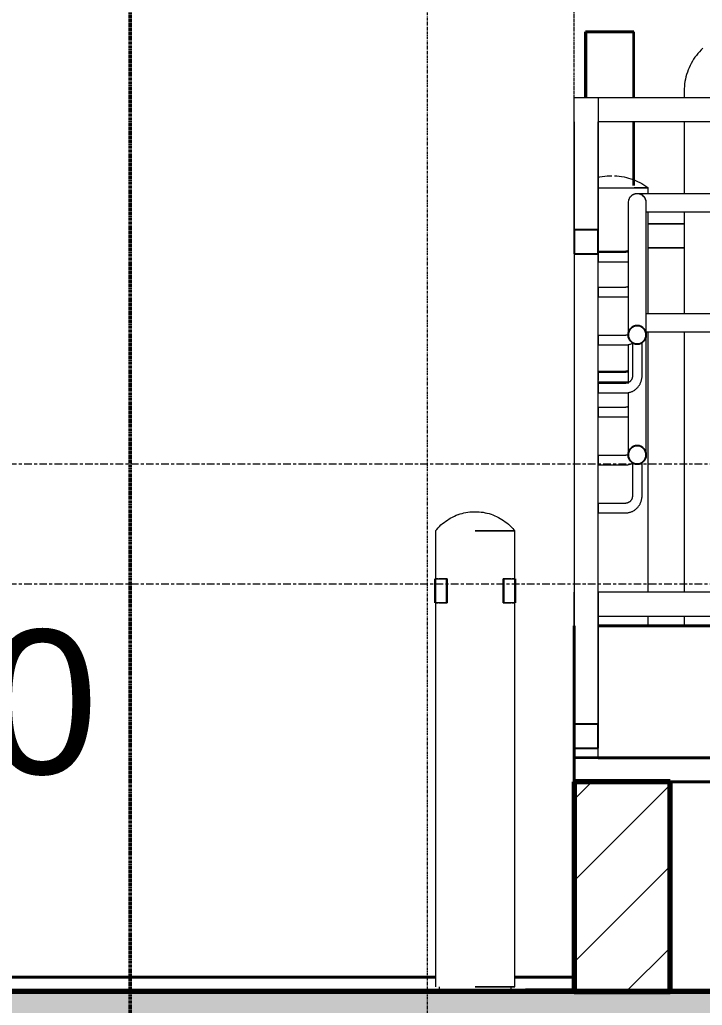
# Model space of a CAD drawing. Header units: millimetres. Extents: x -187664 to 435448, y -313239 to 299894.
# Drawn here: x 123719 to 125141, y -295025 to -292972 of the extents above; entities that cross this region are included whole.
import ezdxf

# ---------------------------------------------------------------- set-up
doc = ezdxf.new("R2010")
doc.units = ezdxf.units.MM
for name, pattern in [('Centre', [31.75, 6.35, -4.7625, 15.875, -4.7625]), ('DPA_Grid _ Level 100', [10, 5.5, -1.6, 1.3, -1.6]), ('DPA_Hidden 50', [3, 2, -1])]:
    doc.linetypes.add(name, pattern=pattern)
for name, color, linetype, lineweight in [('A-ANNO-SYMB', 7, 'Continuous', 9), ('A-DETL', 7, 'Continuous', 70), ('A-FLOR-E', 7, 'Continuous', 35), ('A-FLOR-FNSH', 7, 'Continuous', 70), ('A-FLOR-HRAL', 7, 'Continuous', 25), ('A-FLOR-LEVL', 7, 'Continuous', 35), ('A-FLOR-LEVL-E', 7, 'Continuous', 35), ('A-FLOR-PATT', 7, 'Continuous', 70), ('A-GENM', 7, 'Continuous', 9), ('A-GLAZ-CURT', 7, 'Continuous', 9), ('A-GLAZ-CWMG', 7, 'Continuous', 35), ('A-WALL', 7, 'Continuous', 35), ('A-WALL-PATT', 7, 'Continuous', 35), ('E-LITE-EQPM', 7, 'Continuous', 35), ('G-ANNO-SPOR', 7, 'Continuous', 9), ('S-GRID', 7, 'Continuous', 0), ('WALL-E', 7, 'Continuous', 35)]:
    doc.layers.add(name, color=color, linetype=linetype, lineweight=lineweight)
doc.styles.add('Arial_2', font='arial.ttf', dxfattribs={"height": 300})
pattern_1 = [(50, (108217.3, -305821.75), (728.737, -63.756), [76.2, -838.2]), (355, (108217.3, -305821.75), (-140.972, 764.228), [60.96, -670.56]), (100.451, (108278, -305827.1), (587.77, 700.467), [64.76, -712.36]), (46.184, (108217.3, -305618.55), (1084.316, -168.17), [114.3, -1257.3]), (96.636, (108307.7, -305632.6), (949.61, 989.71), [97.14, -1068.54]), (351.184, (108217.3, -305618.6), (949.62, 989.7), [91.44, -1005.84]), (21, (108318.9, -305669.35), (606.458, -409.06), [76.2, -838.2]), (326, (108318.9, -305669.35), (247.208, 736.753), [60.96, -670.56]), (71.451, (108369.44, -305703.44), (853.668, 327.685), [64.76, -712.36]), (37.5, (108217.3, -305821.75), (12.3547, 338.22), [33.528, -628.904, 33.528, -647.192, -673.1]), (37.5, (108217.3, -305821.75), (12.3547, 338.22), [-1343.152, 33.528, -639.572]), (7.5, (108217.3, -305821.75), (267.279, 400.722), [33.528, -354.584, 33.528, -613.664, -256.54]), (7.5, (108217.3, -305821.75), (267.279, 400.722), [-1035.304, 33.528, -223.012]), (327.5, (107990.73, -305821.75), (542.3633, -22.9153), [33.528, -220.472, 33.528, -758.952, -1051.56]), (327.5, (107990.73, -305821.75), (542.3633, -22.9153), [-1046.48, 33.528, -1018.032]), (317.5, (107889.13, -305821.75), (592.517, 101.707), [33.528, -296.672, 33.528, -492.76, -746.76]), (317.5, (107889.13, -305821.75), (592.517, 101.707), [-856.488, 33.528, -713.232])]

# ---------------------------------------------------------------- blocks, each defined once
blk = doc.blocks.new('ACM_Handhole - ACM_Handhole-V255-2120-01 ENTRANCE 1 SECTION A')
at = {"layer": 'E-LITE-EQPM', "color": 7, "lineweight": 20}
for p, q in [((-858783.7, 101450), (-858657.9, 101450)), ((-858657.9, 101450), (-858723.7, 101450)), ((-858718.7, 101450), (-858657.9, 101450)), ((-858507.9, 101450), (-858398.7, 101450)), ((-858507.9, 101450), (-858333.7, 101450)), ((-858393.7, 101450), (-858507.9, 101450))]:
    blk.add_line(p, q, dxfattribs=at)
blk = doc.blocks.new('ACM_Handhole - ACM_Handhole-11640632-2120-01 ENTRANCE 1 SECTION A')
at = {"layer": 'E-LITE-EQPM', "color": 7, "lineweight": 20}
for p, q in [((-893383.5, 101450), (-893833.5, 101450)), ((-893833.5, 101450), (-893383.5, 101450)), ((-893773.5, 101450), (-893443.5, 101450)), ((-893443.5, 101450), (-893773.5, 101450)), ((-893448.5, 101450), (-893768.5, 101450)), ((-893768.5, 101450), (-893448.5, 101450))]:
    blk.add_line(p, q, dxfattribs=at)
blk = doc.blocks.new('PPL-C-AECM-1-PP19-EE-M3-0001_rvt-1-2120-01 ENTRANCE 1 SECTION A')
at = {"layer": 'E-LITE-EQPM', "color": 7, "lineweight": 20}
for name, p in [('ACM_Handhole - ACM_Handhole-11640632-2120-01 ENTRANCE 1 SECTION A', (34325.9, 0)), ('ACM_Handhole - ACM_Handhole-11640632-2120-01 ENTRANCE 1 SECTION A', (34325.9, 0)), ('ACM_Handhole - ACM_Handhole-V255-2120-01 ENTRANCE 1 SECTION A', (0, 0))]:
    blk.add_blockref(name, p, dxfattribs=at)
blk = doc.blocks.new('Ramp - Ramp-6647670-2120-01 ENTRANCE 1 SECTION A')
at = {"layer": 'A-FLOR-LEVL', "color": 7}
for p, q in [((-856476.2, 101937.4), (-858376.2, 101937.4)), ((-858376.2, 101937.4), (-858376.2, 101887.4)), ((-858376.2, 101887.4), (-856476.2, 101887.4))]:
    blk.add_line(p, q, dxfattribs=at)
at = {"layer": 'A-FLOR-LEVL-E', "color": 7}
for p, q in [((-858376.2, 102212.4), (-858376.2, 101937.4)), ((-858376.2, 102162.4), (-858376.2, 102212.4)), ((-856601.2, 102212.4), (-858326.2, 102212.4)), ((-858326.2, 102212.4), (-856601.2, 102212.4)), ((-858376.2, 101887.4), (-858376.2, 101937.4)), ((-858326.2, 101937.4), (-857892.4, 101937.4)), ((-856476.2, 101887.2), (-858176.8, 101887.2))]:
    blk.add_line(p, q, dxfattribs=at)
blk = doc.blocks.new('Railing - RL7_Baluster Post-12396229-2120-01 ENTRANCE 1 SECTION A')
at = {"layer": 'A-FLOR-HRAL', "color": 7, "lineweight": 9}
for p, q in [((-858376.2, 102987.4), (-858326.2, 102987.4)), ((-858376.2, 102987.4), (-858376.2, 101887.4)), ((-858326.2, 101937.4), (-858326.2, 102987.4)), ((-858326.2, 102707.4), (-858326.2, 102716.1)), ((-858326.2, 102716.1), (-858326.2, 102707.4)), ((-858326.2, 102707.4), (-858326.2, 102698.7)), ((-858326.2, 102698.7), (-858326.2, 102707.4)), ((-858326.2, 102457.4), (-858326.2, 102466.1)), ((-858326.2, 102466.1), (-858326.2, 102457.4)), ((-858326.2, 102457.4), (-858326.2, 102448.7)), ((-858326.2, 102448.7), (-858326.2, 102457.4)), ((-858326.2, 101887.4), (-858376.2, 101887.4))]:
    blk.add_line(p, q, dxfattribs=at)
at = {"layer": 'A-FLOR-HRAL', "color": 7, "lineweight": 9, "flags": 128}
for points in [[(-858255.2, 102732.4), (-858255.2, 102731.8), (-858255.2, 102731.2), (-858255.3, 102730.6), (-858255.4, 102730), (-858255.5, 102729.4), (-858255.6, 102728.8), (-858255.8, 102728.3)], [(-858236.3, 102723.7), (-858236, 102725.1), (-858235.7, 102726.5), (-858235.5, 102727.8), (-858235.3, 102729.2), (-858235.2, 102730.6), (-858235.2, 102732), (-858235.2, 102732.4)], [(-858263.7, 102718.9), (-858264.2, 102718.7), (-858264.8, 102718.4), (-858265.3, 102718.2), (-858265.9, 102718), (-858266.5, 102717.9), (-858267, 102717.7), (-858267.6, 102717.6), (-858268.2, 102717.5), (-858268.8, 102717.5), (-858269.4, 102717.4), (-858270, 102717.4), (-858270.2, 102717.4)], [(-858256.9, 102725.5), (-858257.2, 102725), (-858257.5, 102724.4), (-858257.8, 102723.9), (-858258.2, 102723.4), (-858258.5, 102723), (-858258.9, 102722.5), (-858259.3, 102722.1)], [(-858240.7, 102713.5), (-858240, 102714.7), (-858239.3, 102715.9), (-858238.7, 102717.2), (-858238.1, 102718.4), (-858237.6, 102719.7), (-858237.1, 102721), (-858236.7, 102722.4), (-858236.5, 102722.8)], [(-858270.2, 102697.4), (-858268.8, 102697.4), (-858267.4, 102697.5), (-858266, 102697.7), (-858264.6, 102697.9), (-858263.2, 102698.1), (-858261.9, 102698.4), (-858260.5, 102698.8), (-858259.2, 102699.2), (-858257.9, 102699.6), (-858256.6, 102700.2), (-858255.3, 102700.7), (-858254, 102701.4), (-858252.8, 102702), (-858251.6, 102702.7), (-858250.4, 102703.5), (-858249.3, 102704.3), (-858248.2, 102705.2), (-858247.1, 102706.1)], [(-858263.7, 102468.9), (-858264.2, 102468.7), (-858264.8, 102468.4), (-858265.3, 102468.2), (-858265.9, 102468), (-858266.5, 102467.9), (-858267, 102467.7), (-858267.6, 102467.6), (-858268.2, 102467.5), (-858268.8, 102467.5), (-858269.4, 102467.4), (-858270, 102467.4), (-858270.2, 102467.4)], [(-858256.9, 102475.5), (-858257.2, 102475), (-858257.5, 102474.4), (-858257.8, 102473.9), (-858258.2, 102473.4), (-858258.5, 102473), (-858258.9, 102472.5), (-858259.3, 102472.1)], [(-858255.2, 102482.4), (-858255.2, 102481.8), (-858255.2, 102481.2), (-858255.3, 102480.6), (-858255.4, 102480), (-858255.5, 102479.4), (-858255.6, 102478.8), (-858255.8, 102478.3)], [(-858240.7, 102463.5), (-858240, 102464.7), (-858239.3, 102465.9), (-858238.7, 102467.2), (-858238.1, 102468.4), (-858237.6, 102469.7), (-858237.1, 102471)], [(-858237.1, 102471), (-858236.7, 102472.4), (-858236.3, 102473.7), (-858236, 102475.1), (-858235.7, 102476.5), (-858235.5, 102477.8), (-858235.3, 102479.2), (-858235.2, 102480.6), (-858235.2, 102482), (-858235.2, 102482.4)], [(-858270.2, 102447.4), (-858268.8, 102447.4), (-858267.4, 102447.5), (-858266, 102447.7), (-858264.6, 102447.9), (-858263.2, 102448.1), (-858261.9, 102448.4), (-858260.5, 102448.8), (-858259.2, 102449.2), (-858257.9, 102449.6), (-858256.6, 102450.2), (-858255.3, 102450.7), (-858254, 102451.4), (-858252.8, 102452), (-858251.6, 102452.7), (-858250.4, 102453.5), (-858249.3, 102454.3), (-858248.2, 102455.2), (-858247.1, 102456.1)]]:
    blk.add_lwpolyline(points, dxfattribs=at)
blk = doc.blocks.new('Railing - RL7_Baluster Post-V16-2120-01 ENTRANCE 1 SECTION A')
at = {"layer": 'A-FLOR-HRAL', "color": 7, "lineweight": 9}
for p, q in [((-858376.2, 103260.3), (-858376.2, 102160.3)), ((-858326.2, 102208.2), (-858326.2, 103260.3)), ((-858270.2, 102990.3), (-858326.2, 102990.3)), ((-858326.2, 102980.3), (-858326.2, 102989)), ((-858326.2, 102989), (-858326.2, 102980.3)), ((-858326.2, 102980.3), (-858326.2, 102975.3)), ((-858326.2, 102975.3), (-858326.2, 102980.3)), ((-858326.2, 102974.6), (-858326.2, 102971.7)), ((-858326.2, 102971.7), (-858326.2, 102974.6)), ((-858326.2, 102970.3), (-858270.2, 102970.3)), ((-858270.2, 102740.3), (-858326.2, 102740.3)), ((-858326.2, 102730.3), (-858326.2, 102739)), ((-858326.2, 102739), (-858326.2, 102730.3)), ((-858326.2, 102730.3), (-858326.2, 102723.2)), ((-858326.2, 102723.2), (-858326.2, 102730.3)), ((-858326.2, 102720.3), (-858270.2, 102720.3))]:
    blk.add_line(p, q, dxfattribs=at)
at = {"layer": 'A-FLOR-HRAL', "color": 7, "lineweight": 9, "flags": 128}
for points in [[(-858264.2, 102991.6), (-858264.8, 102991.3), (-858265.3, 102991.1), (-858265.9, 102991), (-858266.5, 102990.8), (-858267, 102990.7), (-858267.6, 102990.5), (-858268.2, 102990.4), (-858268.8, 102990.4), (-858269.4, 102990.3), (-858270, 102990.3), (-858270.2, 102990.3)], [(-858270.2, 102970.3), (-858268.8, 102970.3), (-858267.4, 102970.4), (-858266, 102970.6), (-858264.6, 102970.8)], [(-858264.2, 102741.6), (-858264.8, 102741.3), (-858265.3, 102741.1), (-858265.9, 102741), (-858266.5, 102740.8), (-858267, 102740.7), (-858267.6, 102740.5), (-858268.2, 102740.4), (-858268.8, 102740.4), (-858269.4, 102740.3), (-858270, 102740.3), (-858270.2, 102740.3)], [(-858270.2, 102720.3), (-858268.8, 102720.3), (-858267.4, 102720.4), (-858266, 102720.6), (-858264.6, 102720.8)]]:
    blk.add_lwpolyline(points, dxfattribs=at)
blk = doc.blocks.new('Railing - RL7_Baluster Post-V17-2120-01 ENTRANCE 1 SECTION A')
at = {"layer": 'A-FLOR-HRAL', "color": 7, "lineweight": 9}
for p, q in [((-858376.2, 103262.4), (-858376.2, 102162.4)), ((-858326.2, 102212.4), (-858326.2, 103262.4)), ((-858326.2, 102982.4), (-858326.2, 102991.1)), ((-858326.2, 102991.1), (-858326.2, 102982.4)), ((-858326.2, 102982.4), (-858326.2, 102975.3)), ((-858326.2, 102975.3), (-858326.2, 102982.4)), ((-858326.2, 102732.4), (-858326.2, 102741.1)), ((-858326.2, 102741.1), (-858326.2, 102732.4)), ((-858326.2, 102732.4), (-858326.2, 102723.7)), ((-858326.2, 102723.7), (-858326.2, 102732.4))]:
    blk.add_line(p, q, dxfattribs=at)
at = {"layer": 'A-FLOR-HRAL', "color": 7, "lineweight": 9, "flags": 128}
for points in [[(-858264.2, 102993.7), (-858264.8, 102993.4), (-858265.3, 102993.2), (-858265.9, 102993), (-858266.5, 102992.9), (-858267, 102992.7), (-858267.6, 102992.6), (-858268.2, 102992.5), (-858268.8, 102992.5), (-858269.4, 102992.4), (-858270, 102992.4), (-858270.2, 102992.4)], [(-858264.2, 102743.7), (-858264.8, 102743.4), (-858265.3, 102743.2), (-858265.9, 102743), (-858266.5, 102742.9), (-858267, 102742.7), (-858267.6, 102742.6), (-858268.2, 102742.5), (-858268.8, 102742.5), (-858269.4, 102742.4), (-858270, 102742.4), (-858270.2, 102742.4)]]:
    blk.add_lwpolyline(points, dxfattribs=at)
blk = doc.blocks.new('Railing - RL7_Baluster Post-V18-2120-01 ENTRANCE 1 SECTION A')
at = {"layer": 'A-FLOR-HRAL', "color": 7, "lineweight": 9}
for p, q in [((-858376.2, 102987.4), (-858326.2, 102987.4)), ((-858376.2, 102987.4), (-858376.2, 101887.4)), ((-858326.2, 101937.4), (-858326.2, 102987.4)), ((-858255.2, 102803.5), (-858255.2, 102732.4)), ((-858235.2, 102732.4), (-858235.2, 102803.5)), ((-858270.2, 102717.4), (-858326.2, 102717.4)), ((-858326.2, 102707.4), (-858326.2, 102716.1)), ((-858326.2, 102716.1), (-858326.2, 102707.4)), ((-858326.2, 102707.4), (-858326.2, 102698.7)), ((-858326.2, 102698.7), (-858326.2, 102707.4)), ((-858326.2, 102697.4), (-858270.2, 102697.4)), ((-858255.2, 102553.5), (-858255.2, 102482.4)), ((-858235.2, 102482.4), (-858235.2, 102553.5)), ((-858270.2, 102467.4), (-858326.2, 102467.4)), ((-858326.2, 102457.4), (-858326.2, 102466.1)), ((-858326.2, 102466.1), (-858326.2, 102457.4)), ((-858326.2, 102457.4), (-858326.2, 102448.7)), ((-858326.2, 102448.7), (-858326.2, 102457.4)), ((-858326.2, 102447.4), (-858270.2, 102447.4)), ((-858326.2, 101887.4), (-858376.2, 101887.4))]:
    blk.add_line(p, q, dxfattribs=at)
at = {"layer": 'A-FLOR-HRAL', "color": 7, "lineweight": 9, "flags": 128}
for points in [[(-858270.2, 102697.4), (-858268.8, 102697.4), (-858267.4, 102697.5), (-858266, 102697.7), (-858264.6, 102697.9), (-858263.2, 102698.1), (-858261.9, 102698.4), (-858260.5, 102698.8), (-858259.2, 102699.2), (-858257.9, 102699.6), (-858256.6, 102700.2), (-858255.3, 102700.7), (-858254, 102701.4), (-858252.8, 102702), (-858251.6, 102702.7), (-858250.4, 102703.5), (-858249.3, 102704.3), (-858248.2, 102705.2), (-858247.1, 102706.1), (-858246.1, 102707), (-858245.1, 102708), (-858244.1, 102709), (-858243.2, 102710.1), (-858242.3, 102711.2), (-858241.5, 102712.3), (-858240.7, 102713.5), (-858240, 102714.7), (-858239.3, 102715.9), (-858238.7, 102717.2), (-858238.1, 102718.4), (-858237.6, 102719.7), (-858237.1, 102721), (-858236.7, 102722.4), (-858236.3, 102723.7), (-858236, 102725.1), (-858235.7, 102726.5), (-858235.5, 102727.8), (-858235.3, 102729.2), (-858235.2, 102730.6), (-858235.2, 102732), (-858235.2, 102732.4)], [(-858255.2, 102732.4), (-858255.2, 102731.8), (-858255.2, 102731.2), (-858255.3, 102730.6), (-858255.4, 102730), (-858255.5, 102729.4), (-858255.6, 102728.8), (-858255.8, 102728.3), (-858255.9, 102727.7), (-858256.1, 102727.1), (-858256.4, 102726.6), (-858256.6, 102726), (-858256.9, 102725.5), (-858257.2, 102725), (-858257.5, 102724.4), (-858257.8, 102723.9), (-858258.2, 102723.4), (-858258.5, 102723), (-858258.9, 102722.5), (-858259.3, 102722.1), (-858259.7, 102721.6), (-858260.2, 102721.2), (-858260.6, 102720.8), (-858261.1, 102720.5), (-858261.6, 102720.1), (-858262.1, 102719.8), (-858262.6, 102719.5), (-858263.1, 102719.2), (-858263.7, 102718.9), (-858264.2, 102718.7), (-858264.8, 102718.4), (-858265.3, 102718.2), (-858265.9, 102718), (-858266.5, 102717.9), (-858267, 102717.7), (-858267.6, 102717.6), (-858268.2, 102717.5), (-858268.8, 102717.5), (-858269.4, 102717.4), (-858270, 102717.4), (-858270.2, 102717.4)], [(-858270.2, 102447.4), (-858268.8, 102447.4), (-858267.4, 102447.5), (-858266, 102447.7), (-858264.6, 102447.9), (-858263.2, 102448.1), (-858261.9, 102448.4), (-858260.5, 102448.8), (-858259.2, 102449.2), (-858257.9, 102449.6), (-858256.6, 102450.2), (-858255.3, 102450.7), (-858254, 102451.4), (-858252.8, 102452), (-858251.6, 102452.7), (-858250.4, 102453.5), (-858249.3, 102454.3), (-858248.2, 102455.2), (-858247.1, 102456.1), (-858246.1, 102457), (-858245.1, 102458), (-858244.1, 102459), (-858243.2, 102460.1), (-858242.3, 102461.2), (-858241.5, 102462.3), (-858240.7, 102463.5), (-858240, 102464.7), (-858239.3, 102465.9), (-858238.7, 102467.2), (-858238.1, 102468.4), (-858237.6, 102469.7), (-858237.1, 102471), (-858236.7, 102472.4), (-858236.3, 102473.7), (-858236, 102475.1), (-858235.7, 102476.5), (-858235.5, 102477.8), (-858235.3, 102479.2), (-858235.2, 102480.6), (-858235.2, 102482), (-858235.2, 102482.4)], [(-858255.2, 102482.4), (-858255.2, 102481.8), (-858255.2, 102481.2), (-858255.3, 102480.6), (-858255.4, 102480), (-858255.5, 102479.4), (-858255.6, 102478.8), (-858255.8, 102478.3), (-858255.9, 102477.7), (-858256.1, 102477.1), (-858256.4, 102476.6), (-858256.6, 102476), (-858256.9, 102475.5), (-858257.2, 102475), (-858257.5, 102474.4), (-858257.8, 102473.9), (-858258.2, 102473.4), (-858258.5, 102473), (-858258.9, 102472.5), (-858259.3, 102472.1), (-858259.7, 102471.6), (-858260.2, 102471.2), (-858260.6, 102470.8), (-858261.1, 102470.5), (-858261.6, 102470.1), (-858262.1, 102469.8), (-858262.6, 102469.5), (-858263.1, 102469.2), (-858263.7, 102468.9), (-858264.2, 102468.7), (-858264.8, 102468.4), (-858265.3, 102468.2), (-858265.9, 102468), (-858266.5, 102467.9), (-858267, 102467.7), (-858267.6, 102467.6), (-858268.2, 102467.5), (-858268.8, 102467.5), (-858269.4, 102467.4), (-858270, 102467.4), (-858270.2, 102467.4)]]:
    blk.add_lwpolyline(points, dxfattribs=at)
blk = doc.blocks.new('Railing - RL7_Baluster Post-V19-2120-01 ENTRANCE 1 SECTION A')
at = {"layer": 'A-FLOR-HRAL', "color": 7, "lineweight": 9}
for p, q in [((-858376.2, 103087.4), (-858376.2, 101987.4)), ((-858326.2, 102035.3), (-858326.2, 103087.4)), ((-858255.2, 102834.5), (-858255.2, 102833.3)), ((-858235.2, 102833.3), (-858235.2, 102834.5)), ((-858270.2, 102817.4), (-858326.2, 102817.4)), ((-858326.2, 102807.4), (-858326.2, 102816.1)), ((-858326.2, 102816.1), (-858326.2, 102807.4)), ((-858326.2, 102807.4), (-858326.2, 102798.7)), ((-858326.2, 102798.7), (-858326.2, 102807.4)), ((-858326.2, 102797.4), (-858270.2, 102797.4)), ((-858270.2, 102567.4), (-858326.2, 102567.4)), ((-858255.2, 102584.5), (-858255.2, 102583.3)), ((-858235.2, 102583.3), (-858235.2, 102584.5)), ((-858326.2, 102557.4), (-858326.2, 102566.1)), ((-858326.2, 102566.1), (-858326.2, 102557.4)), ((-858326.2, 102557.4), (-858326.2, 102548.7)), ((-858326.2, 102548.7), (-858326.2, 102557.4)), ((-858326.2, 102547.4), (-858270.2, 102547.4))]:
    blk.add_line(p, q, dxfattribs=at)
at = {"layer": 'A-FLOR-HRAL', "color": 7, "lineweight": 9, "flags": 128}
for points in [[(-858264.2, 102818.7), (-858264.8, 102818.4), (-858265.3, 102818.2), (-858265.9, 102818), (-858266.5, 102817.9), (-858267, 102817.7), (-858267.6, 102817.6), (-858268.2, 102817.5), (-858268.8, 102817.5), (-858269.4, 102817.4), (-858270, 102817.4), (-858270.2, 102817.4)], [(-858270.2, 102797.4), (-858268.8, 102797.4), (-858267.4, 102797.5), (-858266, 102797.7), (-858264.6, 102797.9), (-858263.2, 102798.1), (-858261.9, 102798.4), (-858260.5, 102798.8), (-858259.2, 102799.2), (-858257.9, 102799.6), (-858256.6, 102800.2), (-858255.3, 102800.7)], [(-858264.2, 102568.7), (-858264.8, 102568.4), (-858265.3, 102568.2), (-858265.9, 102568), (-858266.5, 102567.9), (-858267, 102567.7), (-858267.6, 102567.6), (-858268.2, 102567.5), (-858268.8, 102567.5), (-858269.4, 102567.4), (-858270, 102567.4), (-858270.2, 102567.4)], [(-858270.2, 102547.4), (-858268.8, 102547.4), (-858267.4, 102547.5), (-858266, 102547.7), (-858264.6, 102547.9), (-858263.2, 102548.1), (-858261.9, 102548.4), (-858260.5, 102548.8), (-858259.2, 102549.2), (-858257.9, 102549.6), (-858256.6, 102550.2), (-858255.3, 102550.7)]]:
    blk.add_lwpolyline(points, dxfattribs=at)
blk = doc.blocks.new('Railing - RL7_Baluster Post-V20-2120-01 ENTRANCE 1 SECTION A')
at = {"layer": 'A-FLOR-HRAL', "color": 7, "lineweight": 9}
for p, q in [((-858376.2, 103187.4), (-858376.2, 102087.4)), ((-858326.2, 102135.3), (-858326.2, 103187.4)), ((-858270.2, 102917.4), (-858326.2, 102917.4)), ((-858326.2, 102907.4), (-858326.2, 102916.1)), ((-858326.2, 102916.1), (-858326.2, 102907.4)), ((-858326.2, 102907.4), (-858326.2, 102898.7)), ((-858326.2, 102898.7), (-858326.2, 102907.4)), ((-858326.2, 102897.4), (-858270.2, 102897.4)), ((-858270.2, 102667.4), (-858326.2, 102667.4)), ((-858326.2, 102657.4), (-858326.2, 102666.1)), ((-858326.2, 102666.1), (-858326.2, 102657.4)), ((-858326.2, 102657.4), (-858326.2, 102648.7)), ((-858326.2, 102648.7), (-858326.2, 102657.4)), ((-858326.2, 102647.4), (-858270.2, 102647.4))]:
    blk.add_line(p, q, dxfattribs=at)
at = {"layer": 'A-FLOR-HRAL', "color": 7, "lineweight": 9, "flags": 128}
for points in [[(-858264.2, 102918.7), (-858264.8, 102918.4), (-858265.3, 102918.2), (-858265.9, 102918), (-858266.5, 102917.9), (-858267, 102917.7), (-858267.6, 102917.6), (-858268.2, 102917.5), (-858268.8, 102917.5), (-858269.4, 102917.4), (-858270, 102917.4), (-858270.2, 102917.4)], [(-858270.2, 102897.4), (-858268.8, 102897.4), (-858267.4, 102897.5), (-858266, 102897.7), (-858264.6, 102897.9)], [(-858264.2, 102668.7), (-858264.8, 102668.4), (-858265.3, 102668.2), (-858265.9, 102668), (-858266.5, 102667.9), (-858267, 102667.7), (-858267.6, 102667.6), (-858268.2, 102667.5), (-858268.8, 102667.5), (-858269.4, 102667.4), (-858270, 102667.4), (-858270.2, 102667.4)], [(-858270.2, 102647.4), (-858268.8, 102647.4), (-858267.4, 102647.5), (-858266, 102647.7), (-858264.6, 102647.9)]]:
    blk.add_lwpolyline(points, dxfattribs=at)
blk = doc.blocks.new('Railing - RL7_Baluster Post-V21-2120-01 ENTRANCE 1 SECTION A')
at = {"layer": 'A-FLOR-HRAL', "color": 7, "lineweight": 9}
for p, q in [((-858376.2, 103262.4), (-858376.2, 102162.4)), ((-858326.2, 102212.4), (-858326.2, 103262.4)), ((-858270.2, 102992.4), (-858326.2, 102992.4)), ((-858326.2, 102982.4), (-858326.2, 102991.1)), ((-858326.2, 102991.1), (-858326.2, 102982.4)), ((-858326.2, 102982.4), (-858326.2, 102975.3)), ((-858326.2, 102975.3), (-858326.2, 102982.4)), ((-858270.2, 102742.4), (-858326.2, 102742.4)), ((-858326.2, 102732.4), (-858326.2, 102741.1)), ((-858326.2, 102741.1), (-858326.2, 102732.4)), ((-858326.2, 102732.4), (-858326.2, 102723.7)), ((-858326.2, 102723.7), (-858326.2, 102732.4))]:
    blk.add_line(p, q, dxfattribs=at)
at = {"layer": 'A-FLOR-HRAL', "color": 7, "lineweight": 9, "flags": 128}
for points in [[(-858264.2, 102993.7), (-858264.8, 102993.4), (-858265.3, 102993.2), (-858265.9, 102993), (-858266.5, 102992.9), (-858267, 102992.7), (-858267.6, 102992.6), (-858268.2, 102992.5), (-858268.8, 102992.5), (-858269.4, 102992.4), (-858270, 102992.4), (-858270.2, 102992.4)], [(-858264.2, 102743.7), (-858264.8, 102743.4), (-858265.3, 102743.2), (-858265.9, 102743), (-858266.5, 102742.9), (-858267, 102742.7), (-858267.6, 102742.6), (-858268.2, 102742.5), (-858268.8, 102742.5), (-858269.4, 102742.4), (-858270, 102742.4), (-858270.2, 102742.4)]]:
    blk.add_lwpolyline(points, dxfattribs=at)
blk = doc.blocks.new('Railing - Railing-6648742-2120-01 ENTRANCE 1 SECTION A')
at = {"layer": 'A-FLOR-HRAL', "color": 7, "lineweight": 9}
for p, q in [((-858376.2, 103037.4), (-858376.2, 103312.4)), ((-858326.2, 103312.4), (-858376.2, 103312.4)), ((-858376.2, 103262.4), (-858376.2, 103312.4)), ((-858326.2, 103312.4), (-858326.2, 103037.4)), ((-856521.2, 103312.4), (-858326.2, 103312.4)), ((-858326.2, 103312.4), (-858326.2, 103262.4)), ((-856601.2, 103262.4), (-858326.2, 103262.4)), ((-856682.2, 103112.4), (-858245.2, 103112.4)), ((-858264.2, 103093.4), (-858264.2, 102818.4)), ((-858226.2, 102818.4), (-858226.2, 103093.4)), ((-858226.2, 103074.4), (-856701.1, 103074.4)), ((-858326.2, 103037.4), (-858376.2, 103037.4)), ((-856701.2, 102862.4), (-858226.2, 102862.4)), ((-858264.2, 102843.4), (-858264.2, 102817.2)), ((-858226.2, 102568.4), (-858226.2, 102843.4)), ((-858226.2, 102824.4), (-856701.2, 102824.4)), ((-858264.2, 102798), (-858264.2, 102716.8)), ((-858264.2, 102698), (-858264.2, 102568.4)), ((-858376.2, 102007.4), (-858376.2, 102282.4)), ((-858376.2, 102282.4), (-858376.2, 102232.4)), ((-858326.2, 102282.4), (-858326.2, 102007.4)), ((-858326.2, 102232.4), (-858326.2, 102282.4)), ((-856601.2, 102282.4), (-858326.2, 102282.4)), ((-858326.2, 102232.4), (-856601.2, 102232.4))]:
    blk.add_line(p, q, dxfattribs=at)
at = {"layer": 'A-FLOR-HRAL', "color": 7}
for p, q in [((-858376.2, 103037.4), (-858376.2, 102987.4)), ((-858326.2, 103037.4), (-858376.2, 103037.4)), ((-858326.2, 102987.4), (-858326.2, 103037.4)), ((-858376.2, 102987.4), (-858326.2, 102987.4)), ((-858326.2, 102007.4), (-858376.2, 102007.4)), ((-858376.2, 102007.4), (-858376.2, 101957.4)), ((-858326.2, 101957.4), (-858326.2, 102007.4)), ((-858376.2, 101957.4), (-858326.2, 101957.4))]:
    blk.add_line(p, q, dxfattribs=at)
for centre, start, end in [((-858245.2, 102818.4), 0, 180), ((-858245.2, 102818.4), 180, 0), ((-858245.2, 102568.4), 0, 180), ((-858245.2, 102568.4), 180, 0)]:
    blk.add_arc(centre, 19, start, end, dxfattribs=at)
at = {"layer": 'A-FLOR-HRAL', "color": 7, "lineweight": 9}
for points, knots in [([(-858226.2, 103093.4), (-858226.2, 103095.1), (-858226.6, 103098.4), (-858228.5, 103103), (-858231.6, 103107), (-858236.9, 103111.1), (-858245.2, 103113.3), (-858255.1, 103110.6), (-858262.4, 103103.3), (-858264.2, 103096.7), (-858264.2, 103093.4)], [0, 0, 0, 0, 0.083333, 0.166667, 0.25, 0.333333, 0.5, 0.666667, 0.833333, 1, 1, 1, 1]), ([(-858226.2, 103093.4), (-858226.2, 103095.1), (-858226.5, 103097.5), (-858227.6, 103100.7), (-858228.7, 103102.9), (-858229.8, 103104.7), (-858230.9, 103105.9), (-858232, 103107.2), (-858233.6, 103108.5), (-858235.3, 103109.7), (-858236.8, 103110.5), (-858237.9, 103111), (-858239.1, 103111.4), (-858240.3, 103111.8), (-858241.5, 103112.1), (-858242.7, 103112.3), (-858243.9, 103112.4), (-858245.2, 103112.4), (-858246.4, 103112.4), (-858247.7, 103112.3), (-858248.9, 103112.1), (-858250.1, 103111.8), (-858251.3, 103111.4), (-858252.5, 103111), (-858253.6, 103110.5), (-858254.7, 103109.9), (-858255.8, 103109.2), (-858257.1, 103108.2), (-858258.3, 103107.2), (-858259.5, 103105.9), (-858260.5, 103104.7), (-858261.7, 103102.9), (-858262.8, 103100.7), (-858263.9, 103097.5), (-858264.2, 103095.1), (-858264.2, 103093.4)], [0, 0, 0, 0, 0.083333, 0.125, 0.166667, 0.208333, 0.229167, 0.25, 0.291667, 0.333333, 0.354167, 0.375, 0.395833, 0.416667, 0.4375, 0.458333, 0.479167, 0.5, 0.520833, 0.541667, 0.5625, 0.583333, 0.604167, 0.625, 0.645833, 0.666667, 0.6875, 0.708333, 0.75, 0.770833, 0.791667, 0.833333, 0.875, 0.916667, 1, 1, 1, 1]), ([(-858226.2, 102818.4), (-858226.2, 102820.1), (-858226.6, 102823.4), (-858228.5, 102828), (-858231.6, 102832), (-858236.9, 102836.1), (-858245.2, 102838.3), (-858255.1, 102835.6), (-858262.4, 102828.3), (-858264.2, 102821.7), (-858264.2, 102818.4)], [0, 0, 0, 0, 0.083333, 0.166667, 0.25, 0.333333, 0.5, 0.666667, 0.833333, 1, 1, 1, 1]), ([(-858264.2, 102818.4), (-858264.2, 102816.7), (-858263.8, 102813.4), (-858261.8, 102808.8), (-858258.9, 102805), (-858256.4, 102803), (-858255.2, 102802.2)], [0, 0, 0, 0, 0.0833333, 0.1666667, 0.25, 0.3237341, 0.3237341, 0.3237341, 0.3237341]), ([(-858235.1, 102802.3), (-858232.5, 102803.9), (-858227.9, 102808.7), (-858226.2, 102815.1), (-858226.2, 102818.4)], [0.6772553, 0.6772553, 0.6772553, 0.6772553, 0.8333333, 1, 1, 1, 1]), ([(-858226.2, 102568.4), (-858226.2, 102570.1), (-858226.6, 102573.4), (-858228.5, 102578), (-858231.6, 102582), (-858236.9, 102586.1), (-858245.2, 102588.3), (-858255.1, 102585.6), (-858262.4, 102578.3), (-858264.2, 102571.7), (-858264.2, 102568.4)], [0, 0, 0, 0, 0.083333, 0.166667, 0.25, 0.333333, 0.5, 0.666667, 0.833333, 1, 1, 1, 1]), ([(-858264.2, 102568.4), (-858264.2, 102566.7), (-858263.8, 102563.4), (-858261.8, 102558.8), (-858258.9, 102555), (-858256.4, 102553), (-858255.2, 102552.2)], [0, 0, 0, 0, 0.0833333, 0.1666667, 0.25, 0.3237341, 0.3237341, 0.3237341, 0.3237341]), ([(-858235.1, 102552.3), (-858232.5, 102553.9), (-858227.9, 102558.7), (-858226.2, 102565.1), (-858226.2, 102568.4)], [0.6772553, 0.6772553, 0.6772553, 0.6772553, 0.8333333, 1, 1, 1, 1])]:
    blk.add_open_spline(points, degree=3, knots=knots, dxfattribs=at)
at = {"color": 7}
for name in ['Railing - RL7_Baluster Post-V17-2120-01 ENTRANCE 1 SECTION A', 'Railing - RL7_Baluster Post-V21-2120-01 ENTRANCE 1 SECTION A', 'Railing - RL7_Baluster Post-V16-2120-01 ENTRANCE 1 SECTION A', 'Railing - RL7_Baluster Post-V20-2120-01 ENTRANCE 1 SECTION A', 'Railing - RL7_Baluster Post-V19-2120-01 ENTRANCE 1 SECTION A', 'Railing - RL7_Baluster Post-12396229-2120-01 ENTRANCE 1 SECTION A', 'Railing - RL7_Baluster Post-V18-2120-01 ENTRANCE 1 SECTION A']:
    blk.add_blockref(name, (0, 0), dxfattribs=at)
blk = doc.blocks.new('Top Rail Type - Top Rail_Internal_-6648773-2120-01 ENTRANCE 1 SECTION A')
at = {"layer": 'A-FLOR-HRAL', "color": 7, "lineweight": 9}
for p, q in [((-858376.2, 103037.4), (-858376.2, 103312.4)), ((-858326.2, 103312.4), (-858376.2, 103312.4)), ((-858376.2, 103262.4), (-858376.2, 103312.4)), ((-858326.2, 103312.4), (-858326.2, 103037.4)), ((-856521.2, 103312.4), (-858326.2, 103312.4)), ((-858326.2, 103312.4), (-858326.2, 103262.4)), ((-856601.2, 103262.4), (-858326.2, 103262.4)), ((-858376.2, 103037.4), (-858376.2, 102987.4)), ((-858326.2, 103037.4), (-858376.2, 103037.4)), ((-858326.2, 103037.4), (-858376.2, 103037.4)), ((-858326.2, 102987.4), (-858326.2, 103037.4)), ((-858376.2, 102987.4), (-858326.2, 102987.4))]:
    blk.add_line(p, q, dxfattribs=at)
blk = doc.blocks.new('DPA_CP_Fence Type D - Fence Post Left w MRTA Logo-V182-2120-01 ENTRANCE 1 SECTION A')
at = {"layer": 'A-GLAZ-CURT', "color": 7}
for p, q in [((-858147.5, 103325), (-858147.5, 103312.4)), ((-858147.5, 103262.4), (-858147.5, 103112.4)), ((-858326.1, 103125), (-858222.5, 103125)), ((-858222.5, 103125), (-858251.7, 103125)), ((-858222.5, 103112.4), (-858222.5, 103125)), ((-858222.5, 102862.4), (-858222.5, 103074.4)), ((-858147.5, 103074.4), (-858147.5, 102862.4)), ((-858146.6, 103050), (-858222.6, 103050)), ((-858222.5, 103050), (-858147.5, 103050)), ((-858222.6, 103000), (-858146.6, 103000)), ((-858147.5, 103000), (-858222.5, 103000)), ((-858222.5, 102282.4), (-858222.5, 102824.4)), ((-858147.5, 102824.4), (-858147.5, 102282.4)), ((-858222.5, 102212.4), (-858222.5, 102232.4)), ((-858147.5, 102232.4), (-858147.5, 102212.4))]:
    blk.add_line(p, q, dxfattribs=at)
at = {"layer": 'A-GLAZ-CURT', "color": 7, "flags": 128}
for points in [[(-858108.6, 103415.6), (-858112.2, 103412.1), (-858115.6, 103408.4), (-858118.8, 103404.6), (-858122, 103400.7), (-858124.9, 103396.7), (-858127.7, 103392.5), (-858130.3, 103388.3), (-858132.7, 103383.9), (-858135, 103379.5), (-858137.1, 103374.9), (-858139, 103370.3), (-858140.7, 103365.6), (-858142.3, 103360.8), (-858143.6, 103356), (-858144.7, 103351.2), (-858145.7, 103346.2), (-858146.4, 103341.3), (-858147, 103336.3), (-858147.3, 103331.3), (-858147.5, 103326.3), (-858147.5, 103325)], [(-858326.2, 103146.6), (-858322.8, 103147.4), (-858317.9, 103148.3), (-858312.9, 103149), (-858307.9, 103149.6), (-858302.9, 103149.9), (-858297.9, 103150)], [(-858292.5, 103149.9), (-858287.5, 103149.6), (-858282.5, 103149.1), (-858277.6, 103148.4), (-858272.7, 103147.5), (-858267.8, 103146.4), (-858263, 103145.1), (-858258.2, 103143.7), (-858253.5, 103142), (-858248.8, 103140.1), (-858244.3, 103138.1), (-858239.8, 103135.9), (-858235.4, 103133.5), (-858231.1, 103130.9), (-858226.9, 103128.2), (-858222.9, 103125.3), (-858222.5, 103125)]]:
    blk.add_lwpolyline(points, dxfattribs=at)
blk = doc.blocks.new('Rectangular Mullion - Mullion_H-Beam-V184-2120-01 ENTRANCE 1 SECTION A')
at = {"layer": 'A-GLAZ-CWMG', "color": 7}
for p, q in [((-858252.6, 103450), (-858352.6, 103450)), ((-858352.6, 103450), (-858352.6, 103450)), ((-858352.6, 103450), (-858307.6, 103450)), ((-858352.6, 103312.4), (-858352.6, 103450)), ((-858352.6, 103312.4), (-858352.6, 103450)), ((-858352.4, 103450), (-858252.4, 103450)), ((-858307.4, 103450), (-858352.4, 103450)), ((-858352.4, 103450), (-858352.4, 103450)), ((-858352.4, 103450), (-858352.4, 103312.4)), ((-858352.4, 103312.4), (-858352.4, 103450)), ((-858297.6, 103450), (-858252.6, 103450)), ((-858252.4, 103450), (-858297.4, 103450)), ((-858252.4, 103312.4), (-858252.4, 103450)), ((-858252.4, 103312.4), (-858252.4, 103450)), ((-858252.4, 103129.6), (-858252.4, 103262.4)), ((-858252.4, 103132.7), (-858252.4, 103262.4))]:
    blk.add_line(p, q, dxfattribs=at)
blk = doc.blocks.new('DPA_Drainage Gutter_Landscape_Type A - DPA_Drainage Gutter_Landscape_Type A-17274902-2120-01 ENTRANCE 1 SECTION A')
at = {"layer": 'A-GENM', "color": 7}
for p, q in [((-858485, 101455), (-858376.8, 101455)), ((-858485, 101450), (-858485, 101455)), ((-858376.8, 101455), (-858478, 101455))]:
    blk.add_line(p, q, dxfattribs=at)
blk = doc.blocks.new('LUMINAIRE BOLLARD - LUMINAIRE BOLLARD-17306611-2120-01 ENTRANCE 1 SECTION A')
at = {"layer": 'A-GENM', "color": 7}
for p, q in [((-858665.4, 102410), (-858665.4, 101460)), ((-858582.9, 102410), (-858500.4, 102410)), ((-858500.4, 102410), (-858582.9, 102410)), ((-858582.9, 102410), (-858582.9, 102410)), ((-858500.4, 101460), (-858500.4, 102410)), ((-858667.4, 102310), (-858667.4, 102260)), ((-858666, 102310), (-858642.6, 102310)), ((-858659.7, 102310), (-858665.4, 102310)), ((-858641.2, 102310), (-858657.7, 102310)), ((-858642.6, 102310), (-858641.2, 102310)), ((-858642.6, 102260), (-858642.6, 102310)), ((-858641.2, 102310), (-858641.2, 102260)), ((-858524.5, 102310), (-858523.1, 102310)), ((-858508.1, 102310), (-858524.5, 102310)), ((-858524.5, 102260), (-858524.5, 102310)), ((-858523.1, 102310), (-858499.8, 102310)), ((-858523.1, 102310), (-858523.1, 102260)), ((-858500.4, 102310), (-858506, 102310)), ((-858498.4, 102260), (-858498.4, 102310)), ((-858642.6, 102260), (-858666, 102260)), ((-858665.4, 102260), (-858659.7, 102260)), ((-858657.7, 102260), (-858641.2, 102260)), ((-858641.2, 102260), (-858642.6, 102260)), ((-858524.5, 102260), (-858508.1, 102260)), ((-858523.1, 102260), (-858524.5, 102260)), ((-858499.8, 102260), (-858523.1, 102260)), ((-858506, 102260), (-858500.4, 102260)), ((-858657.9, 101460), (-858657.9, 101450)), ((-858582.9, 101460), (-858500.4, 101460)), ((-858500.4, 101460), (-858582.9, 101460)), ((-858582.9, 101460), (-858582.9, 101460)), ((-858582.9, 101460), (-858582.9, 101460)), ((-858582.9, 101460), (-858582.9, 101460)), ((-858507.9, 101450), (-858507.9, 101460))]:
    blk.add_line(p, q, dxfattribs=at)
at = {"layer": 'A-GENM', "color": 7, "flags": 128}
for points in [[(-858665.4, 102410), (-858662.7, 102413.2), (-858659.9, 102416.4), (-858657, 102419.4), (-858654, 102422.3), (-858650.8, 102425.1), (-858647.5, 102427.7), (-858644.2, 102430.3), (-858640.7, 102432.6), (-858637.2, 102434.9), (-858633.5, 102437), (-858629.8, 102438.9), (-858626, 102440.7), (-858622.1, 102442.4), (-858618.2, 102443.9), (-858614.2, 102445.2), (-858610.2, 102446.4), (-858606.1, 102447.4), (-858602, 102448.2), (-858597.8, 102448.9), (-858593.7, 102449.4), (-858589.5, 102449.8), (-858585.3, 102450), (-858582.9, 102450)], [(-858582.9, 102450), (-858578.7, 102449.9), (-858574.5, 102449.7), (-858570.3, 102449.2), (-858566.1, 102448.7), (-858562, 102447.9), (-858557.9, 102447), (-858553.8, 102445.9), (-858549.8, 102444.7), (-858545.9, 102443.3), (-858542, 102441.7), (-858538.1, 102440), (-858534.4, 102438.1), (-858530.7, 102436.1), (-858527.1, 102433.9), (-858523.5, 102431.6), (-858520.1, 102429.2), (-858516.8, 102426.6), (-858513.6, 102423.9), (-858510.5, 102421.1), (-858507.5, 102418.1), (-858504.6, 102415.1), (-858501.9, 102411.9), (-858500.4, 102410)]]:
    blk.add_lwpolyline(points, dxfattribs=at)
blk = doc.blocks.new('LUMINAIRE BOLLARD - LUMINAIRE BOLLARD-V370-2120-01 ENTRANCE 1 SECTION A')
at = {"layer": 'A-GENM', "color": 7}
for p, q in [((-858582.9, 102410), (-858500.4, 102410)), ((-858500.4, 102410), (-858582.9, 102410)), ((-858582.9, 102410), (-858582.9, 102410)), ((-858666, 102310), (-858666, 102310)), ((-858499.8, 102310), (-858499.8, 102310)), ((-858666, 102260), (-858666, 102260)), ((-858499.8, 102260), (-858499.8, 102260)), ((-858582.9, 101460), (-858500.4, 101460)), ((-858500.4, 101460), (-858582.9, 101460)), ((-858582.9, 101460), (-858582.9, 101460)), ((-858582.9, 101460), (-858582.9, 101460)), ((-858582.9, 101460), (-858582.9, 101460))]:
    blk.add_line(p, q, dxfattribs=at)
at = {"layer": 'A-GENM', "color": 7, "flags": 128}
for points in [[(-858665.4, 102410), (-858662.7, 102413.2), (-858659.9, 102416.4), (-858657, 102419.4), (-858654, 102422.3), (-858650.8, 102425.1), (-858647.5, 102427.7), (-858644.2, 102430.3), (-858640.7, 102432.6), (-858637.2, 102434.9), (-858633.5, 102437), (-858629.8, 102438.9), (-858626, 102440.7), (-858622.1, 102442.4), (-858618.2, 102443.9)], [(-858617.6, 102444.1), (-858614.2, 102445.2), (-858610.2, 102446.4), (-858606.1, 102447.4), (-858602, 102448.2), (-858597.8, 102448.9), (-858593.7, 102449.4), (-858589.5, 102449.8), (-858585.3, 102450), (-858582.9, 102450)], [(-858582.9, 102450), (-858578.7, 102449.9), (-858574.5, 102449.7), (-858570.3, 102449.2), (-858566.1, 102448.7), (-858562, 102447.9), (-858559, 102447.2)], [(-858557.9, 102447), (-858553.8, 102445.9), (-858549.8, 102444.7), (-858545.9, 102443.3), (-858542, 102441.7), (-858538.1, 102440), (-858534.4, 102438.1), (-858530.7, 102436.1), (-858527.1, 102433.9), (-858523.5, 102431.6), (-858520.1, 102429.2), (-858516.8, 102426.6), (-858513.6, 102423.9), (-858510.5, 102421.1), (-858507.5, 102418.1), (-858504.6, 102415.1), (-858501.9, 102411.9), (-858500.4, 102410.1)]]:
    blk.add_lwpolyline(points, dxfattribs=at)

msp = doc.modelspace()

# ---------------------------------------------------------------- hatches: boundary and pattern name
at = {"layer": 'A-FLOR-PATT', "lineweight": 9}
h = msp.add_hatch(dxfattribs=at)
h.set_pattern_fill('FP_1', style=0, pattern_type=2)
h.set_pattern_definition(pattern_1)
h.paths.add_polyline_path([(88643.88, -295146.753), (88643.88, -294996.753), (83823.555, -294996.753), (83823.555, -295146.753), (88534.783, -295146.753)])
h.paths.add_polyline_path([(132984.066, -295096.753), (134107.049, -295096.753), (134107.049, -294996.753), (132919.066, -294996.753), (132919.066, -295016.753), (132896.566, -295016.753), (132896.566, -295021.753), (132984.066, -295021.753), (132984.066, -295046.116)])
h.paths.add_polyline_path([(132689.066, -295096.753), (132689.066, -295021.753), (132776.566, -295021.753), (132776.566, -295016.753), (132754.066, -295016.753), (132754.066, -294996.753), (116617.88, -294996.753), (116617.88, -295053.542), (116692.516, -295096.753), (132602.278, -295096.753)])
h = msp.add_hatch(dxfattribs=at)
h.set_pattern_fill('FP_1', style=0, pattern_type=2)
h.set_pattern_definition(pattern_1)
h.paths.add_polyline_path([(88643.88, -295146.753), (88643.88, -294996.753), (83823.555, -294996.753), (83823.555, -295146.753), (88534.783, -295146.753)])
h.paths.add_polyline_path([(132984.066, -295096.753), (134107.049, -295096.753), (134107.049, -294996.753), (132919.066, -294996.753), (132919.066, -295016.753), (132896.566, -295016.753), (132896.566, -295021.753), (132984.066, -295021.753), (132984.066, -295046.116)])
h.paths.add_polyline_path([(132689.066, -295096.753), (132689.066, -295021.753), (132776.566, -295021.753), (132776.566, -295016.753), (132754.066, -295016.753), (132754.066, -294996.753), (116617.88, -294996.753), (116617.88, -295053.542), (116692.516, -295096.753), (132602.278, -295096.753)])
at = {"layer": 'A-WALL-PATT', "lineweight": 9}
h = msp.add_hatch(dxfattribs=at)
h.set_pattern_fill('FP_2', style=0, pattern_type=2)
h.set_pattern_definition([(45, (108217.3, -305821.75), (-84.8528, 84.8528), [])])
h.paths.add_polyline_path([(124873.409, -294996.753), (125073.409, -294996.753), (125073.409, -294559.349), (124873.409, -294559.349), (124873.409, -294983.156)])

# ---------------------------------------------------------------- linework, layer by layer
at = {"layer": 'A-DETL', "color": 7, "linetype": 'DPA_Hidden 50', "lineweight": 9}
msp.add_line((124873.409, -293172.043), (124873.409, -277096.753), dxfattribs=at)
at = {"layer": 'A-FLOR-E', "color": 7}
for p, q in [((124584.946, -294966.753), (120499.112, -294966.753)), ((120499.112, -294966.753), (124584.946, -294966.753)), ((124584.946, -294966.753), (120499.112, -294966.753)), ((120499.112, -294966.753), (124584.946, -294966.753)), ((124873.409, -294966.753), (124749.88, -294966.753)), ((124749.88, -294966.753), (124873.409, -294966.753)), ((124873.409, -294966.753), (124749.88, -294966.753)), ((124749.88, -294966.753), (124873.409, -294966.753)), ((120752.237, -294996.753), (124567.88, -294996.753))]:
    msp.add_line(p, q, dxfattribs=at)
at = {"layer": 'A-FLOR-FNSH', "color": 7}
msp.add_line((134107.049, -294996.753), (116617.88, -294996.753), dxfattribs=at)
at = {"layer": 'A-FLOR-LEVL', "color": 7, "linetype": 'Centre', "lineweight": 9}
for p, q in [((80346.074, -293896.753), (142186.112, -293896.753)), ((80346.074, -294146.753), (142923.791, -294146.753)), ((80346.074, -294996.753), (144086.793, -294996.753))]:
    msp.add_line(p, q, dxfattribs=at)
at = {"layer": 'A-WALL', "color": 7, "lineweight": 70}
for p, q in [((124873.409, -294559.349), (124873.409, -294996.753)), ((125073.409, -294559.349), (124873.409, -294559.349)), ((125073.409, -294996.753), (125073.409, -294559.349)), ((124873.409, -294996.753), (125073.409, -294996.753))]:
    msp.add_line(p, q, dxfattribs=at)
at = {"layer": 'S-GRID', "color": 7, "linetype": 'DPA_Grid _ Level 100'}
msp.add_line((124567.88, -309692.504), (124567.88, -276432.385), dxfattribs=at)
at = {"layer": 'WALL-E', "color": 7}
for p, q in [((124873.409, -294996.753), (124873.409, -294284.349)), ((124873.409, -294559.349), (124873.409, -294284.349)), ((126982.909, -294996.753), (124873.409, -294996.753)), ((125073.409, -294996.753), (126982.909, -294996.753))]:
    msp.add_line(p, q, dxfattribs=at)

# ---------------------------------------------------------------- block references
at = {"color": 7, "lineweight": 5}
msp.add_blockref('PPL-C-AECM-1-PP19-EE-M3-0001_rvt-1-2120-01 ENTRANCE 1 SECTION A', (983250.254, -396446.753), dxfattribs=at)
at = {"layer": 'A-FLOR-HRAL', "color": 7, "lineweight": 9}
for name in ['Railing - Railing-6648742-2120-01 ENTRANCE 1 SECTION A', 'Top Rail Type - Top Rail_Internal_-6648773-2120-01 ENTRANCE 1 SECTION A']:
    msp.add_blockref(name, (983250.254, -396446.753), dxfattribs=at)
at = {"layer": 'A-FLOR-LEVL-E', "color": 7}
msp.add_blockref('Ramp - Ramp-6647670-2120-01 ENTRANCE 1 SECTION A', (983250.254, -396446.753), dxfattribs=at)
at = {"layer": 'A-GENM', "color": 7}
for name in ['LUMINAIRE BOLLARD - LUMINAIRE BOLLARD-17306611-2120-01 ENTRANCE 1 SECTION A', 'LUMINAIRE BOLLARD - LUMINAIRE BOLLARD-V370-2120-01 ENTRANCE 1 SECTION A', 'LUMINAIRE BOLLARD - LUMINAIRE BOLLARD-V370-2120-01 ENTRANCE 1 SECTION A', 'LUMINAIRE BOLLARD - LUMINAIRE BOLLARD-V370-2120-01 ENTRANCE 1 SECTION A', 'LUMINAIRE BOLLARD - LUMINAIRE BOLLARD-V370-2120-01 ENTRANCE 1 SECTION A', 'LUMINAIRE BOLLARD - LUMINAIRE BOLLARD-V370-2120-01 ENTRANCE 1 SECTION A', 'LUMINAIRE BOLLARD - LUMINAIRE BOLLARD-V370-2120-01 ENTRANCE 1 SECTION A', 'LUMINAIRE BOLLARD - LUMINAIRE BOLLARD-V370-2120-01 ENTRANCE 1 SECTION A', 'DPA_Drainage Gutter_Landscape_Type A - DPA_Drainage Gutter_Landscape_Type A-17274902-2120-01 ENTRANCE 1 SECTION A']:
    msp.add_blockref(name, (983250.254, -396446.753), dxfattribs=at)
at = {"layer": 'A-GLAZ-CURT', "color": 7}
msp.add_blockref('DPA_CP_Fence Type D - Fence Post Left w MRTA Logo-V182-2120-01 ENTRANCE 1 SECTION A', (983250.254, -396446.753), dxfattribs=at)
at = {"layer": 'A-GLAZ-CWMG', "color": 7}
msp.add_blockref('Rectangular Mullion - Mullion_H-Beam-V184-2120-01 ENTRANCE 1 SECTION A', (983250.254, -396446.753), dxfattribs=at)

# ---------------------------------------------------------------- next in the draw order: texts
at = {"layer": 'G-ANNO-SPOR', "color": 7, "insert": (121167.457, -294243.157), "char_height": 300, "width": 3246.62958, "attachment_point": 1, "line_spacing_factor": 0.941778, "style": 'Arial_2', "bg_fill": 3, "box_fill_scale": 1.25, "bg_fill_color": 256, "bg_fill_true_color": 13158600, "bg_fill_transparency": 0}
msp.add_mtext('PGL +101.450', dxfattribs=at)

# ---------------------------------------------------------------- next in the draw order: linework, layer by layer
at = {"layer": 'A-ANNO-SYMB', "color": 7, "linetype": 'DPA_Hidden 50', "lineweight": 50}
msp.add_line((123948.409, -286834.783), (123948.409, -296081.013), dxfattribs=at)

doc.saveas('drawing.dxf')
